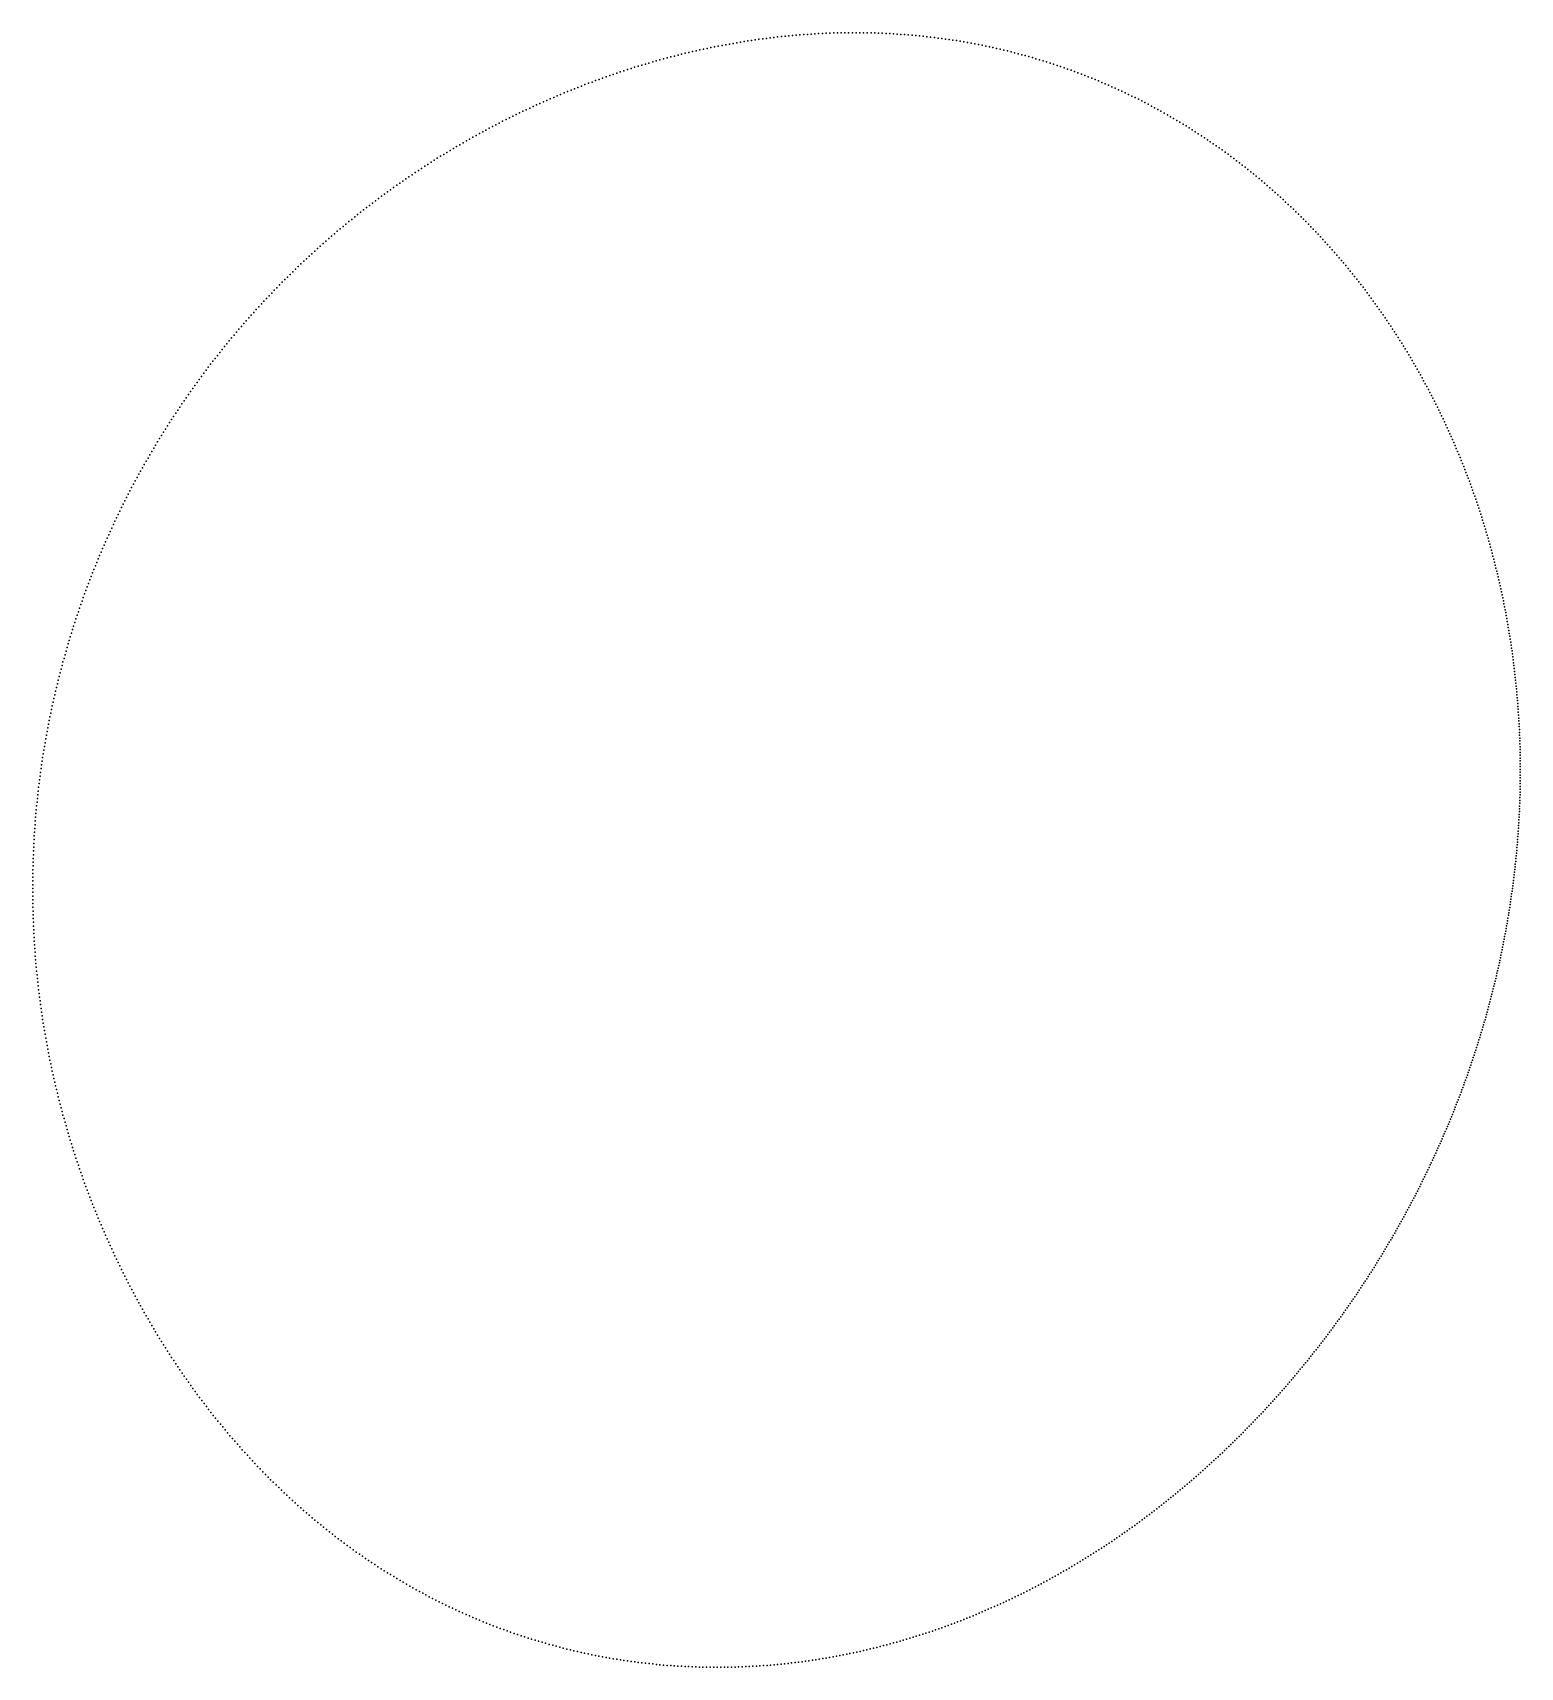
# Model space of a CAD drawing. Header units: metres. Extents: x -101 to 73, y -91 to 100.
import ezdxf

# ---------------------------------------------------------------- set-up
doc = ezdxf.new("R2010")
doc.units = ezdxf.units.M

msp = doc.modelspace()

# ---------------------------------------------------------------- linework, layer by layer
for p in [(-14.88, 99.53), (-14.44, 99.59), (-14, 99.64), (-13.57, 99.69), (-13.13, 99.74), (-12.69, 99.78), (-12.26, 99.82), (-11.82, 99.86), (-11.38, 99.9), (-10.95, 99.94), (-10.51, 99.97), (-10.07, 100), (-9.63, 100.03), (-9.19, 100.06), (-8.76, 100.08), (-8.32, 100.11), (-7.88, 100.12), (-7.44, 100.14), (-7, 100.16), (-6.57, 100.17), (-6.13, 100.18), (-5.69, 100.19), (-5.25, 100.19), (-4.81, 100.19), (-4.37, 100.19), (-3.94, 100.19), (-3.5, 100.19), (-3.06, 100.18), (-2.62, 100.17), (-2.19, 100.16), (-1.75, 100.14), (-1.31, 100.12), (-0.87, 100.11), (-0.44, 100.08), (0, 100.06), (0.44, 100.03), (0.87, 100), (1.31, 99.97), (1.74, 99.94), (2.18, 99.9), (2.61, 99.86), (3.05, 99.82), (3.48, 99.77), (3.92, 99.72), (4.35, 99.68), (4.79, 99.62), (5.22, 99.57), (-24.81, 97.67), (-24.38, 97.78), (-23.95, 97.88), (-23.52, 97.98), (-23.09, 98.08), (-22.67, 98.17), (-22.24, 98.27), (-21.81, 98.36), (-21.38, 98.45), (-20.94, 98.54), (-20.51, 98.62), (-20.08, 98.71), (-19.65, 98.79), (-19.22, 98.86), (-18.78, 98.94), (-18.35, 99.02), (-17.92, 99.09), (-17.48, 99.16), (-17.05, 99.23), (-16.62, 99.29), (-16.18, 99.36), (-15.75, 99.42), (-15.31, 99.48), (5.65, 99.51), (6.08, 99.45), (6.51, 99.39), (6.95, 99.33), (7.38, 99.26), (7.81, 99.19), (8.24, 99.12), (8.67, 99.04), (9.09, 98.96), (9.52, 98.88), (9.95, 98.8), (10.38, 98.72), (10.8, 98.63), (11.23, 98.54), (11.65, 98.45), (12.08, 98.35), (12.5, 98.26), (12.92, 98.16), (13.34, 98.05), (13.77, 97.95), (14.19, 97.84), (14.61, 97.73), (15.03, 97.62), (-31.57, 95.73), (-31.15, 95.87), (-30.73, 96), (-30.31, 96.14), (-29.89, 96.27), (-29.47, 96.39), (-29.05, 96.52), (-28.63, 96.64), (-28.2, 96.77), (-27.78, 96.89), (-27.36, 97.01), (-26.93, 97.12), (-26.51, 97.24), (-26.08, 97.35), (-25.66, 97.46), (-25.23, 97.57), (15.44, 97.51), (15.86, 97.39), (16.28, 97.27), (16.69, 97.15), (17.11, 97.02), (17.52, 96.9), (17.94, 96.77), (18.35, 96.64), (18.76, 96.5), (19.17, 96.37), (19.58, 96.23), (19.99, 96.09), (20.39, 95.94), (20.8, 95.8), (-36.95, 93.79), (-36.54, 93.95), (-36.13, 94.11), (-35.72, 94.27), (-35.3, 94.42), (-34.89, 94.58), (-34.48, 94.73), (-34.06, 94.88), (-33.65, 95.02), (-33.23, 95.17), (-32.82, 95.31), (-32.4, 95.46), (-31.99, 95.6), (21.2, 95.65), (21.61, 95.5), (22.01, 95.35), (22.41, 95.19), (22.82, 95.03), (23.22, 94.87), (23.61, 94.71), (24.01, 94.55), (24.41, 94.38), (24.8, 94.21), (25.2, 94.04), (25.59, 93.86), (-41.4, 91.91), (-41, 92.09), (-40.6, 92.27), (-40.2, 92.45), (-39.79, 92.62), (-39.39, 92.8), (-38.98, 92.97), (-38.58, 93.14), (-38.17, 93.3), (-37.76, 93.47), (-37.36, 93.63), (25.98, 93.69), (26.37, 93.51), (26.76, 93.33), (27.15, 93.15), (27.54, 92.96), (27.92, 92.78), (28.31, 92.59), (28.69, 92.4), (29.07, 92.2), (29.45, 92.01), (-45.37, 90.02), (-44.98, 90.22), (-44.59, 90.41), (-44.19, 90.61), (-43.8, 90.8), (-43.4, 90.99), (-43, 91.18), (-42.6, 91.36), (-42.2, 91.55), (-41.8, 91.73), (29.83, 91.81), (30.21, 91.61), (30.58, 91.41), (30.96, 91.2), (31.33, 91), (31.7, 90.79), (32.08, 90.58), (32.44, 90.36), (32.81, 90.15), (-48.87, 88.17), (-48.49, 88.38), (-48.1, 88.59), (-47.72, 88.8), (-47.33, 89.01), (-46.94, 89.22), (-46.55, 89.42), (-46.16, 89.62), (-45.77, 89.82), (33.18, 89.93), (33.54, 89.72), (33.91, 89.5), (34.27, 89.27), (34.63, 89.05), (34.99, 88.82), (35.35, 88.59), (35.7, 88.36), (36.06, 88.13), (-52.3, 86.18), (-51.92, 86.41), (-51.54, 86.64), (-51.16, 86.86), (-50.79, 87.08), (-50.4, 87.3), (-50.02, 87.52), (-49.64, 87.74), (-49.26, 87.96), (36.41, 87.9), (36.76, 87.66), (37.11, 87.43), (37.46, 87.19), (37.8, 86.94), (38.15, 86.7), (38.49, 86.46), (38.83, 86.21), (-55.27, 84.31), (-54.9, 84.55), (-54.54, 84.78), (-54.16, 85.02), (-53.79, 85.26), (-53.42, 85.49), (-53.05, 85.72), (-52.67, 85.95), (39.18, 85.96), (39.51, 85.71), (39.85, 85.46), (40.19, 85.21), (40.52, 84.95), (40.85, 84.69), (41.18, 84.44), (-58.18, 82.33), (-57.82, 82.58), (-57.46, 82.83), (-57.1, 83.08), (-56.74, 83.33), (-56.37, 83.57), (-56.01, 83.82), (-55.64, 84.06), (41.51, 84.18), (41.84, 83.91), (42.16, 83.65), (42.49, 83.39), (42.81, 83.12), (43.13, 82.85), (43.45, 82.58), (43.76, 82.31), (-60.67, 80.51), (-60.32, 80.77), (-59.96, 81.04), (-59.61, 81.3), (-59.25, 81.56), (-58.9, 81.81), (-58.54, 82.07), (44.08, 82.04), (44.39, 81.76), (44.71, 81.49), (45.02, 81.21), (45.32, 80.93), (45.63, 80.65), (-63.1, 78.62), (-62.76, 78.89), (-62.41, 79.17), (-62.06, 79.44), (-61.72, 79.71), (-61.37, 79.98), (-61.02, 80.24), (45.93, 80.37), (46.24, 80.09), (46.54, 79.8), (46.84, 79.52), (47.14, 79.23), (47.43, 78.94), (47.73, 78.65), (-65.47, 76.66), (-65.14, 76.94), (-64.8, 77.22), (-64.46, 77.51), (-64.12, 77.79), (-63.78, 78.07), (-63.44, 78.34), (48.02, 78.36), (48.31, 78.07), (48.6, 77.77), (48.89, 77.48), (49.17, 77.18), (49.45, 76.89), (49.74, 76.59), (-67.45, 74.92), (-67.13, 75.21), (-66.8, 75.5), (-66.47, 75.79), (-66.14, 76.08), (-65.8, 76.37), (50.02, 76.29), (50.29, 75.99), (50.57, 75.68), (50.85, 75.38), (51.12, 75.08), (51.39, 74.77), (-69.71, 72.82), (-69.39, 73.12), (-69.07, 73.43), (-68.75, 73.73), (-68.43, 74.03), (-68.11, 74.32), (-67.78, 74.62), (51.66, 74.47), (51.93, 74.16), (52.19, 73.85), (52.46, 73.54), (52.72, 73.23), (52.98, 72.92), (-71.59, 70.97), (-71.28, 71.28), (-70.97, 71.59), (-70.66, 71.9), (-70.34, 72.21), (-70.03, 72.52), (53.24, 72.6), (53.49, 72.29), (53.75, 71.98), (54, 71.66), (54.25, 71.34), (54.5, 71.03), (-73.43, 69.07), (-73.12, 69.39), (-72.82, 69.71), (-72.52, 70.03), (-72.21, 70.34), (-71.9, 70.66), (54.75, 70.71), (54.99, 70.39), (55.24, 70.07), (55.48, 69.75), (55.72, 69.42), (55.96, 69.1), (-75.21, 67.13), (-74.92, 67.45), (-74.62, 67.78), (-74.32, 68.11), (-74.03, 68.43), (-73.73, 68.75), (56.19, 68.78), (56.43, 68.45), (56.66, 68.13), (56.89, 67.8), (57.12, 67.48), (57.35, 67.15), (-76.94, 65.14), (-76.66, 65.47), (-76.37, 65.8), (-76.08, 66.14), (-75.79, 66.47), (-75.5, 66.8), (57.58, 66.82), (57.8, 66.49), (58.02, 66.16), (58.24, 65.83), (58.46, 65.5), (58.68, 65.17), (-78.34, 63.44), (-78.07, 63.78), (-77.79, 64.12), (-77.51, 64.46), (-77.22, 64.8), (58.89, 64.84), (59.11, 64.5), (59.32, 64.17), (59.53, 63.84), (59.74, 63.5), (59.94, 63.17), (-79.98, 61.37), (-79.71, 61.72), (-79.44, 62.06), (-79.17, 62.41), (-78.89, 62.76), (-78.62, 63.1), (60.15, 62.83), (60.35, 62.49), (60.55, 62.16), (60.75, 61.82), (60.95, 61.48), (-81.3, 59.61), (-81.04, 59.96), (-80.77, 60.32), (-80.51, 60.67), (-80.24, 61.02), (61.14, 61.14), (61.34, 60.8), (61.53, 60.46), (61.72, 60.12), (61.91, 59.78), (62.09, 59.44), (-82.83, 57.46), (-82.58, 57.82), (-82.33, 58.18), (-82.07, 58.54), (-81.81, 58.9), (-81.56, 59.25), (62.28, 59.1), (62.46, 58.76), (62.65, 58.42), (62.83, 58.08), (63, 57.73), (-84.06, 55.64), (-83.82, 56.01), (-83.57, 56.37), (-83.33, 56.74), (-83.08, 57.1), (63.18, 57.39), (63.36, 57.05), (63.53, 56.7), (63.7, 56.36), (63.87, 56.01), (64.04, 55.67), (-85.26, 53.79), (-85.02, 54.16), (-84.78, 54.54), (-84.55, 54.9), (-84.31, 55.27), (64.2, 55.32), (64.37, 54.98), (64.53, 54.63), (64.69, 54.28), (64.85, 53.94), (65.01, 53.59), (-86.41, 51.92), (-86.18, 52.3), (-85.95, 52.67), (-85.72, 53.05), (-85.49, 53.42), (65.17, 53.24), (65.32, 52.9), (65.47, 52.55), (65.63, 52.2), (65.78, 51.85), (-87.52, 50.02), (-87.3, 50.4), (-87.08, 50.79), (-86.86, 51.16), (-86.64, 51.54), (65.92, 51.51), (66.07, 51.16), (66.22, 50.81), (66.36, 50.46), (66.5, 50.11), (66.64, 49.76), (-88.59, 48.1), (-88.38, 48.49), (-88.17, 48.87), (-87.96, 49.26), (-87.74, 49.64), (66.78, 49.41), (66.92, 49.06), (67.05, 48.71), (67.18, 48.37), (67.32, 48.02), (-89.62, 46.16), (-89.42, 46.55), (-89.22, 46.94), (-89.01, 47.33), (-88.8, 47.72), (67.45, 47.67), (67.58, 47.32), (67.7, 46.97), (67.83, 46.62), (67.95, 46.27), (-90.61, 44.19), (-90.41, 44.59), (-90.22, 44.98), (-90.02, 45.37), (-89.82, 45.77), (68.07, 45.92), (68.2, 45.57), (68.32, 45.22), (68.43, 44.87), (68.55, 44.52), (68.66, 44.17), (-91.55, 42.2), (-91.36, 42.6), (-91.18, 43), (-90.99, 43.4), (-90.8, 43.8), (68.78, 43.82), (68.89, 43.47), (69, 43.12), (69.11, 42.77), (69.22, 42.42), (-92.45, 40.2), (-92.27, 40.6), (-92.09, 41), (-91.91, 41.4), (-91.73, 41.8), (69.32, 42.07), (69.43, 41.72), (69.53, 41.37), (69.63, 41.02), (69.73, 40.67), (69.83, 40.32), (-93.14, 38.58), (-92.97, 38.98), (-92.8, 39.39), (-92.62, 39.79), (69.93, 39.97), (70.02, 39.62), (70.11, 39.27), (70.21, 38.92), (70.3, 38.57), (-93.96, 36.54), (-93.79, 36.95), (-93.63, 37.36), (-93.47, 37.76), (-93.3, 38.17), (70.39, 38.22), (70.48, 37.87), (70.56, 37.52), (70.65, 37.17), (70.73, 36.82), (70.82, 36.47), (-94.73, 34.48), (-94.58, 34.89), (-94.43, 35.3), (-94.27, 35.72), (-94.11, 36.13), (70.9, 36.12), (70.98, 35.78), (71.05, 35.43), (71.13, 35.08), (71.21, 34.73), (-95.32, 32.82), (-95.17, 33.24), (-95.03, 33.65), (-94.88, 34.07), (71.28, 34.38), (71.35, 34.03), (71.43, 33.69), (71.5, 33.34), (71.56, 32.99), (71.63, 32.64), (-96.01, 30.73), (-95.88, 31.15), (-95.74, 31.57), (-95.6, 31.99), (-95.46, 32.4), (71.7, 32.3), (71.76, 31.95), (71.83, 31.6), (71.89, 31.26), (71.95, 30.91), (-96.53, 29.05), (-96.4, 29.47), (-96.28, 29.89), (-96.14, 30.31), (72.01, 30.57), (72.07, 30.22), (72.12, 29.87), (72.18, 29.53), (72.23, 29.18), (72.29, 28.84), (-97.14, 26.94), (-97.02, 27.36), (-96.9, 27.79), (-96.78, 28.21), (-96.66, 28.63), (72.34, 28.49), (72.39, 28.15), (72.44, 27.81), (72.49, 27.46), (72.53, 27.12), (-97.6, 25.24), (-97.49, 25.67), (-97.37, 26.09), (-97.26, 26.52), (72.58, 26.78), (72.62, 26.43), (72.66, 26.09), (72.71, 25.75), (72.75, 25.4), (72.79, 25.06), (-98.13, 23.11), (-98.02, 23.53), (-97.92, 23.96), (-97.81, 24.39), (-97.71, 24.81), (72.82, 24.72), (72.86, 24.38), (72.9, 24.04), (72.93, 23.7), (72.96, 23.36), (72.99, 23.01), (-98.51, 21.39), (-98.42, 21.82), (-98.32, 22.25), (-98.23, 22.68), (73.02, 22.67), (73.05, 22.33), (73.08, 22), (73.11, 21.66), (73.14, 21.32), (-98.96, 19.24), (-98.87, 19.67), (-98.79, 20.1), (-98.7, 20.53), (-98.61, 20.96), (73.16, 20.98), (73.18, 20.64), (73.21, 20.3), (73.23, 19.96), (73.25, 19.63), (73.27, 19.29), (-99.28, 17.51), (-99.2, 17.94), (-99.12, 18.37), (-99.04, 18.8), (73.28, 18.95), (73.3, 18.62), (73.32, 18.28), (73.33, 17.94), (73.34, 17.61), (73.35, 17.27), (-99.64, 15.34), (-99.57, 15.77), (-99.5, 16.2), (-99.43, 16.64), (-99.35, 17.07), (73.37, 16.94), (73.38, 16.6), (73.38, 16.27), (73.39, 15.93), (73.4, 15.6), (-99.89, 13.59), (-99.83, 14.03), (-99.77, 14.47), (-99.7, 14.9), (73.4, 15.27), (73.41, 14.93), (73.41, 14.6), (73.41, 14.27), (73.41, 13.94), (73.41, 13.61), (-100.11, 11.85), (-100.06, 12.29), (-100, 12.72), (-99.95, 13.16), (73.39, 11.62), (73.4, 12.28), (73.4, 11.95), (73.41, 13.28), (73.41, 12.94), (73.41, 12.61), (-100.35, 9.66), (-100.3, 10.1), (-100.26, 10.54), (-100.21, 10.97), (-100.16, 11.41), (73.33, 9.65), (73.34, 9.98), (73.35, 10.31), (73.37, 10.64), (73.38, 11.29), (73.38, 10.97), (-100.5, 7.91), (-100.46, 8.35), (-100.43, 8.79), (-100.39, 9.22), (73.23, 7.7), (73.25, 8.02), (73.27, 8.35), (73.29, 8.67), (73.3, 9), (73.32, 9.33), (-100.62, 6.15), (-100.59, 6.59), (-100.56, 7.03), (-100.53, 7.47), (73.1, 5.75), (73.12, 6.08), (73.15, 6.4), (73.17, 6.72), (73.19, 7.05), (73.21, 7.37), (-100.73, 3.96), (-100.71, 4.4), (-100.69, 4.84), (-100.67, 5.28), (-100.65, 5.72), (72.96, 4.14), (72.99, 4.46), (73.02, 4.79), (73.05, 5.11), (73.07, 5.43), (-100.79, 2.2), (-100.77, 2.64), (-100.76, 3.08), (-100.75, 3.52), (72.76, 2.22), (72.8, 2.54), (72.83, 2.86), (72.87, 3.18), (72.9, 3.5), (72.93, 3.82), (-100.81, 0.88), (-100.81, 0.44), (-100.8, 1.32), (-100.79, 1.76), (72.49, 0), (72.53, 0.32), (72.57, 0.63), (72.61, 0.95), (72.65, 1.27), (72.69, 1.59), (72.73, 1.9), (-100.81, 0), (-100.81, -0.44), (-100.81, -0.88), (-100.8, -1.32), (-100.79, -1.76), (72.22, -1.89), (72.27, -1.58), (72.32, -1.26), (72.36, -0.95), (72.4, -0.63), (72.45, -0.32), (-100.79, -2.2), (-100.77, -2.64), (-100.76, -3.08), (-100.75, -3.52), (71.92, -3.77), (71.97, -3.46), (72.02, -3.14), (72.07, -2.83), (72.12, -2.52), (72.17, -2.21), (-100.73, -3.96), (-100.71, -4.4), (-100.69, -4.84), (-100.67, -5.28), (-100.65, -5.72), (71.58, -5.63), (71.64, -5.32), (71.7, -5.01), (71.75, -4.7), (71.81, -4.39), (71.86, -4.08), (-100.62, -6.15), (-100.59, -6.59), (-100.56, -7.03), (-100.53, -7.47), (71.22, -7.49), (71.28, -7.18), (71.34, -6.87), (71.4, -6.56), (71.46, -6.25), (71.52, -5.94), (-100.5, -7.91), (-100.46, -8.35), (-100.43, -8.79), (-100.39, -9.22), (70.82, -9.32), (70.89, -9.02), (70.96, -8.71), (71.02, -8.41), (71.09, -8.1), (71.15, -7.79), (-100.35, -9.66), (-100.3, -10.1), (-100.26, -10.54), (-100.21, -10.97), (-100.16, -11.41), (70.32, -11.45), (70.39, -11.15), (70.47, -10.85), (70.54, -10.54), (70.61, -10.24), (70.68, -9.93), (70.75, -9.63), (-100.11, -11.85), (-100.06, -12.29), (-100, -12.72), (-99.95, -13.16), (69.86, -13.26), (69.93, -12.96), (70.01, -12.66), (70.09, -12.36), (70.17, -12.06), (70.24, -11.75), (-99.89, -13.59), (-99.83, -14.03), (-99.77, -14.47), (-99.7, -14.9), (69.36, -15.06), (69.45, -14.76), (69.53, -14.46), (69.61, -14.16), (69.69, -13.86), (69.78, -13.56), (-99.64, -15.34), (-99.57, -15.77), (-99.5, -16.2), (-99.43, -16.64), (-99.35, -17.07), (68.75, -17.14), (68.84, -16.85), (68.93, -16.55), (69.02, -16.25), (69.11, -15.95), (69.19, -15.66), (69.28, -15.36), (-99.28, -17.51), (-99.2, -17.94), (-99.12, -18.37), (-99.04, -18.8), (68.2, -18.91), (68.29, -18.62), (68.38, -18.32), (68.48, -18.03), (68.57, -17.73), (68.66, -17.44), (-98.96, -19.24), (-98.87, -19.67), (-98.79, -20.1), (-98.7, -20.53), (-98.61, -20.96), (67.51, -20.96), (67.61, -20.67), (67.71, -20.38), (67.81, -20.09), (67.91, -19.79), (68, -19.5), (68.1, -19.21), (-98.51, -21.39), (-98.42, -21.82), (-98.32, -22.25), (-98.23, -22.68), (66.89, -22.71), (67, -22.42), (67.1, -22.13), (67.21, -21.84), (67.31, -21.55), (67.41, -21.25), (-98.13, -23.11), (-98.02, -23.53), (-97.92, -23.96), (-97.81, -24.39), (-97.71, -24.81), (66.14, -24.73), (66.25, -24.44), (66.36, -24.15), (66.47, -23.86), (66.57, -23.57), (66.68, -23.29), (66.79, -23), (-97.6, -25.24), (-97.49, -25.67), (-97.37, -26.09), (-97.26, -26.52), (65.34, -26.73), (65.46, -26.45), (65.57, -26.16), (65.69, -25.87), (65.8, -25.59), (65.91, -25.3), (66.03, -25.01), (-97.14, -26.94), (-97.02, -27.36), (-96.9, -27.79), (-96.78, -28.21), (-96.66, -28.63), (64.63, -28.44), (64.75, -28.15), (64.87, -27.87), (64.99, -27.59), (65.11, -27.3), (65.22, -27.02), (-96.53, -29.05), (-96.4, -29.47), (-96.28, -29.89), (-96.14, -30.31), (63.76, -30.41), (63.89, -30.13), (64.01, -29.85), (64.14, -29.57), (64.26, -29.29), (64.39, -29), (64.51, -28.72), (-96.01, -30.73), (-95.88, -31.15), (-95.74, -31.57), (-95.6, -31.99), (-95.46, -32.4), (62.86, -32.37), (62.99, -32.1), (63.12, -31.82), (63.25, -31.54), (63.38, -31.26), (63.51, -30.98), (63.64, -30.69), (-95.32, -32.82), (-95.17, -33.24), (-95.03, -33.65), (-94.88, -34.07), (61.92, -34.32), (62.05, -34.04), (62.19, -33.77), (62.32, -33.49), (62.46, -33.21), (62.59, -32.93), (62.73, -32.65), (-94.73, -34.48), (-94.58, -34.89), (-94.43, -35.3), (-94.27, -35.72), (-94.11, -36.13), (60.94, -36.25), (61.08, -35.98), (61.22, -35.7), (61.36, -35.43), (61.5, -35.15), (61.64, -34.87), (61.78, -34.6), (-93.96, -36.54), (-93.79, -36.95), (-93.63, -37.36), (-93.47, -37.76), (-93.3, -38.17), (59.91, -38.17), (60.06, -37.9), (60.21, -37.62), (60.35, -37.35), (60.5, -37.07), (60.65, -36.8), (60.79, -36.53), (-93.14, -38.58), (-92.97, -38.98), (-92.8, -39.39), (-92.62, -39.79), (58.85, -40.07), (59.01, -39.8), (59.16, -39.53), (59.31, -39.26), (59.46, -38.99), (59.61, -38.71), (59.76, -38.44), (-92.45, -40.2), (-92.27, -40.6), (-92.09, -41), (-91.91, -41.4), (-91.73, -41.8), (57.75, -41.96), (57.91, -41.69), (58.07, -41.42), (58.23, -41.15), (58.39, -40.88), (58.54, -40.61), (58.7, -40.34), (-91.55, -42.2), (-91.36, -42.6), (-91.18, -43), (-90.99, -43.4), (-90.8, -43.8), (56.61, -43.83), (56.78, -43.57), (56.94, -43.3), (57.11, -43.03), (57.27, -42.76), (57.43, -42.5), (57.59, -42.23), (-90.61, -44.19), (-90.41, -44.59), (-90.22, -44.98), (-90.02, -45.37), (-89.82, -45.77), (55.43, -45.69), (55.6, -45.43), (55.77, -45.16), (55.94, -44.9), (56.11, -44.63), (56.28, -44.37), (56.45, -44.1), (-89.62, -46.16), (-89.42, -46.55), (-89.21, -46.94), (-89.01, -47.33), (-88.8, -47.71), (54.03, -47.8), (54.21, -47.54), (54.38, -47.28), (54.56, -47.01), (54.74, -46.75), (54.91, -46.49), (55.09, -46.22), (55.26, -45.96), (-88.59, -48.1), (-88.38, -48.49), (-88.17, -48.87), (-87.95, -49.26), (-87.74, -49.64), (52.76, -49.63), (52.94, -49.37), (53.13, -49.11), (53.31, -48.85), (53.49, -48.59), (53.67, -48.33), (53.85, -48.06), (-87.52, -50.02), (-87.3, -50.4), (-87.08, -50.78), (-86.86, -51.16), (-86.63, -51.54), (51.44, -51.44), (51.63, -51.19), (51.82, -50.93), (52.01, -50.67), (52.2, -50.41), (52.39, -50.15), (52.57, -49.89), (-86.41, -51.92), (-86.18, -52.29), (-85.95, -52.67), (-85.72, -53.04), (-85.49, -53.42), (49.89, -53.5), (50.09, -53.24), (50.28, -52.99), (50.48, -52.73), (50.67, -52.47), (50.87, -52.22), (51.06, -51.96), (51.25, -51.7), (-85.25, -53.79), (-85.01, -54.16), (-84.78, -54.53), (-84.54, -54.9), (-84.29, -55.27), (48.48, -55.28), (48.68, -55.02), (48.89, -54.77), (49.09, -54.52), (49.29, -54.26), (49.49, -54.01), (49.69, -53.75), (-84.05, -55.63), (-83.81, -56), (-83.56, -56.36), (-83.31, -56.73), (-83.06, -57.09), (46.81, -57.29), (47.02, -57.04), (47.23, -56.79), (47.44, -56.54), (47.65, -56.29), (47.86, -56.04), (48.07, -55.78), (48.27, -55.53), (-82.81, -57.45), (-82.56, -57.81), (-82.3, -58.17), (-82.04, -58.52), (-81.79, -58.88), (-81.53, -59.23), (45.08, -59.28), (45.3, -59.04), (45.52, -58.79), (45.74, -58.54), (45.95, -58.29), (46.17, -58.04), (46.38, -57.79), (46.6, -57.54), (-81.26, -59.59), (-81, -59.94), (-80.74, -60.29), (-80.47, -60.64), (-80.2, -60.99), (43.52, -61.01), (43.74, -60.76), (43.97, -60.52), (44.19, -60.27), (44.42, -60.02), (44.64, -59.78), (44.86, -59.53), (-79.93, -61.33), (-79.66, -61.68), (-79.38, -62.02), (-79.11, -62.36), (-78.83, -62.7), (-78.55, -63.04), (41.67, -62.95), (41.9, -62.71), (42.13, -62.47), (42.37, -62.22), (42.6, -61.98), (42.83, -61.74), (43.06, -61.49), (43.29, -61.25), (-78.27, -63.38), (-77.99, -63.72), (-77.71, -64.06), (-77.42, -64.39), (-77.13, -64.72), (-76.84, -65.05), (39.75, -64.87), (39.99, -64.63), (40.23, -64.39), (40.48, -64.15), (40.72, -63.91), (40.95, -63.67), (41.19, -63.43), (41.43, -63.19), (-76.55, -65.38), (-76.26, -65.71), (-75.97, -66.04), (-75.67, -66.36), (-75.37, -66.69), (37.77, -66.75), (38.02, -66.52), (38.27, -66.28), (38.52, -66.05), (38.77, -65.81), (39.01, -65.58), (39.26, -65.34), (39.51, -65.1), (-75.08, -67.01), (-74.78, -67.33), (-74.47, -67.65), (-74.17, -67.96), (-73.86, -68.28), (-73.56, -68.59), (35.45, -68.83), (35.71, -68.6), (35.97, -68.37), (36.23, -68.14), (36.49, -67.91), (36.75, -67.68), (37, -67.45), (37.26, -67.22), (37.51, -66.98), (-73.25, -68.9), (-72.94, -69.22), (-72.63, -69.52), (-72.31, -69.83), (-72, -70.14), (-71.68, -70.44), (-71.36, -70.74), (33.32, -70.64), (33.59, -70.42), (33.86, -70.19), (34.12, -69.97), (34.39, -69.74), (34.66, -69.51), (34.92, -69.29), (35.19, -69.06), (-71.04, -71.04), (-70.72, -71.34), (-70.4, -71.64), (-70.07, -71.93), (-69.75, -72.22), (-69.42, -72.52), (30.83, -72.63), (31.11, -72.41), (31.39, -72.19), (31.67, -71.97), (31.95, -71.75), (32.22, -71.53), (32.5, -71.31), (32.77, -71.09), (33.04, -70.86), (-69.09, -72.81), (-68.76, -73.09), (-68.43, -73.38), (-68.09, -73.66), (-67.76, -73.94), (-67.42, -74.22), (-67.08, -74.5), (28.25, -74.56), (28.54, -74.35), (28.83, -74.14), (29.12, -73.92), (29.41, -73.71), (29.69, -73.49), (29.98, -73.28), (30.26, -73.06), (30.55, -72.85), (-66.74, -74.78), (-66.4, -75.05), (-66.06, -75.32), (-65.71, -75.59), (-65.37, -75.86), (-65.02, -76.13), (-64.67, -76.39), (25.57, -76.43), (25.87, -76.22), (26.17, -76.02), (26.47, -75.81), (26.77, -75.6), (27.07, -75.4), (27.37, -75.19), (27.66, -74.98), (27.96, -74.77), (-64.32, -76.65), (-63.97, -76.91), (-63.62, -77.17), (-63.26, -77.43), (-62.91, -77.68), (-62.55, -77.93), (-62.19, -78.18), (-61.83, -78.43), (22.49, -78.42), (22.8, -78.22), (23.11, -78.03), (23.42, -77.83), (23.73, -77.63), (24.04, -77.43), (24.35, -77.23), (24.66, -77.03), (24.96, -76.83), (25.27, -76.63), (-61.47, -78.68), (-61.11, -78.92), (-60.74, -79.16), (-60.38, -79.4), (-60.01, -79.64), (-59.64, -79.87), (-59.27, -80.1), (-58.9, -80.33), (19.28, -80.31), (19.61, -80.13), (19.93, -79.94), (20.25, -79.75), (20.58, -79.56), (20.9, -79.38), (21.22, -79.19), (21.54, -79), (21.85, -78.8), (22.17, -78.61), (-58.53, -80.56), (-58.16, -80.79), (-57.78, -81.01), (-57.41, -81.23), (-57.03, -81.45), (-56.65, -81.67), (-56.27, -81.88), (-55.89, -82.09), (15.62, -82.27), (15.96, -82.09), (16.3, -81.92), (16.63, -81.75), (16.97, -81.57), (17.3, -81.39), (17.63, -81.22), (17.97, -81.04), (18.3, -80.86), (18.63, -80.68), (18.95, -80.49), (-55.51, -82.3), (-55.13, -82.51), (-54.75, -82.71), (-54.36, -82.92), (-53.98, -83.12), (-53.59, -83.31), (-53.2, -83.51), (-52.81, -83.7), (-52.42, -83.89), (-52.03, -84.08), (11.82, -84.07), (12.17, -83.92), (12.52, -83.76), (12.87, -83.6), (13.21, -83.43), (13.56, -83.27), (13.91, -83.11), (14.25, -82.94), (14.6, -82.77), (14.94, -82.61), (15.28, -82.44), (-51.64, -84.27), (-51.25, -84.45), (-50.85, -84.63), (-50.46, -84.81), (-50.06, -84.99), (-49.67, -85.16), (-49.27, -85.34), (-48.87, -85.51), (-48.47, -85.67), (-48.07, -85.84), (-47.67, -86), (7.15, -86), (7.51, -85.86), (7.88, -85.72), (8.24, -85.57), (8.6, -85.43), (8.96, -85.29), (9.32, -85.14), (9.68, -84.99), (10.04, -84.84), (10.4, -84.69), (10.75, -84.54), (11.11, -84.39), (11.46, -84.23), (-47.27, -86.16), (-46.87, -86.32), (-46.46, -86.47), (-46.06, -86.62), (-45.65, -86.77), (-45.25, -86.92), (-44.84, -87.06), (-44.43, -87.21), (-44.03, -87.34), (-43.62, -87.48), (-43.21, -87.62), (-42.8, -87.75), (-42.39, -87.88), (-41.98, -88.01), (1.15, -88), (1.53, -87.89), (1.92, -87.78), (2.3, -87.66), (2.67, -87.54), (3.05, -87.42), (3.43, -87.3), (3.81, -87.18), (4.18, -87.05), (4.56, -86.93), (4.93, -86.8), (5.3, -86.67), (5.67, -86.54), (6.04, -86.4), (6.41, -86.27), (6.78, -86.13), (-41.57, -88.13), (-41.15, -88.25), (-40.74, -88.37), (-40.33, -88.49), (-39.91, -88.6), (-39.5, -88.72), (-39.08, -88.83), (-38.67, -88.93), (-38.25, -89.04), (-37.84, -89.14), (-37.42, -89.24), (-37, -89.34), (-36.59, -89.43), (-36.17, -89.52), (-35.75, -89.61), (-35.33, -89.7), (-34.91, -89.78), (-34.5, -89.86), (-34.08, -89.94), (-6.68, -89.88), (-6.28, -89.8), (-5.88, -89.72), (-5.48, -89.64), (-5.09, -89.56), (-4.69, -89.48), (-4.29, -89.39), (-3.9, -89.31), (-3.51, -89.22), (-3.11, -89.13), (-2.72, -89.03), (-2.33, -88.94), (-1.94, -88.84), (-1.55, -88.74), (-1.16, -88.64), (-0.77, -88.54), (-0.39, -88.44), (0, -88.33), (0.38, -88.22), (0.77, -88.11), (-33.66, -90.02), (-33.24, -90.1), (-32.82, -90.17), (-32.4, -90.24), (-31.98, -90.3), (-31.56, -90.37), (-31.14, -90.43), (-30.72, -90.49), (-30.3, -90.55), (-29.88, -90.6), (-29.45, -90.65), (-29.03, -90.7), (-28.61, -90.75), (-28.19, -90.79), (-27.77, -90.84), (-27.35, -90.87), (-26.93, -90.91), (-26.51, -90.95), (-26.09, -90.98), (-25.67, -91.01), (-25.25, -91.04), (-24.83, -91.06), (-24.41, -91.08), (-23.99, -91.1), (-23.57, -91.12), (-23.15, -91.14), (-22.73, -91.15), (-22.31, -91.16), (-21.89, -91.17), (-21.47, -91.17), (-21.05, -91.18), (-20.63, -91.18), (-20.21, -91.18), (-19.8, -91.17), (-19.38, -91.17), (-18.96, -91.16), (-18.54, -91.15), (-18.13, -91.14), (-17.71, -91.12), (-17.3, -91.1), (-16.88, -91.08), (-16.47, -91.06), (-16.05, -91.04), (-15.64, -91.01), (-15.23, -90.98), (-14.81, -90.95), (-14.4, -90.92), (-13.99, -90.88), (-13.58, -90.84), (-13.17, -90.8), (-12.76, -90.76), (-12.35, -90.72), (-11.94, -90.67), (-11.53, -90.62), (-11.12, -90.57), (-10.71, -90.52), (-10.31, -90.46), (-9.9, -90.41), (-9.5, -90.35), (-9.09, -90.29), (-8.69, -90.22), (-8.28, -90.16), (-7.88, -90.09), (-7.48, -90.02), (-7.08, -89.95)]:
    msp.add_point(p)

doc.saveas('drawing.dxf')
